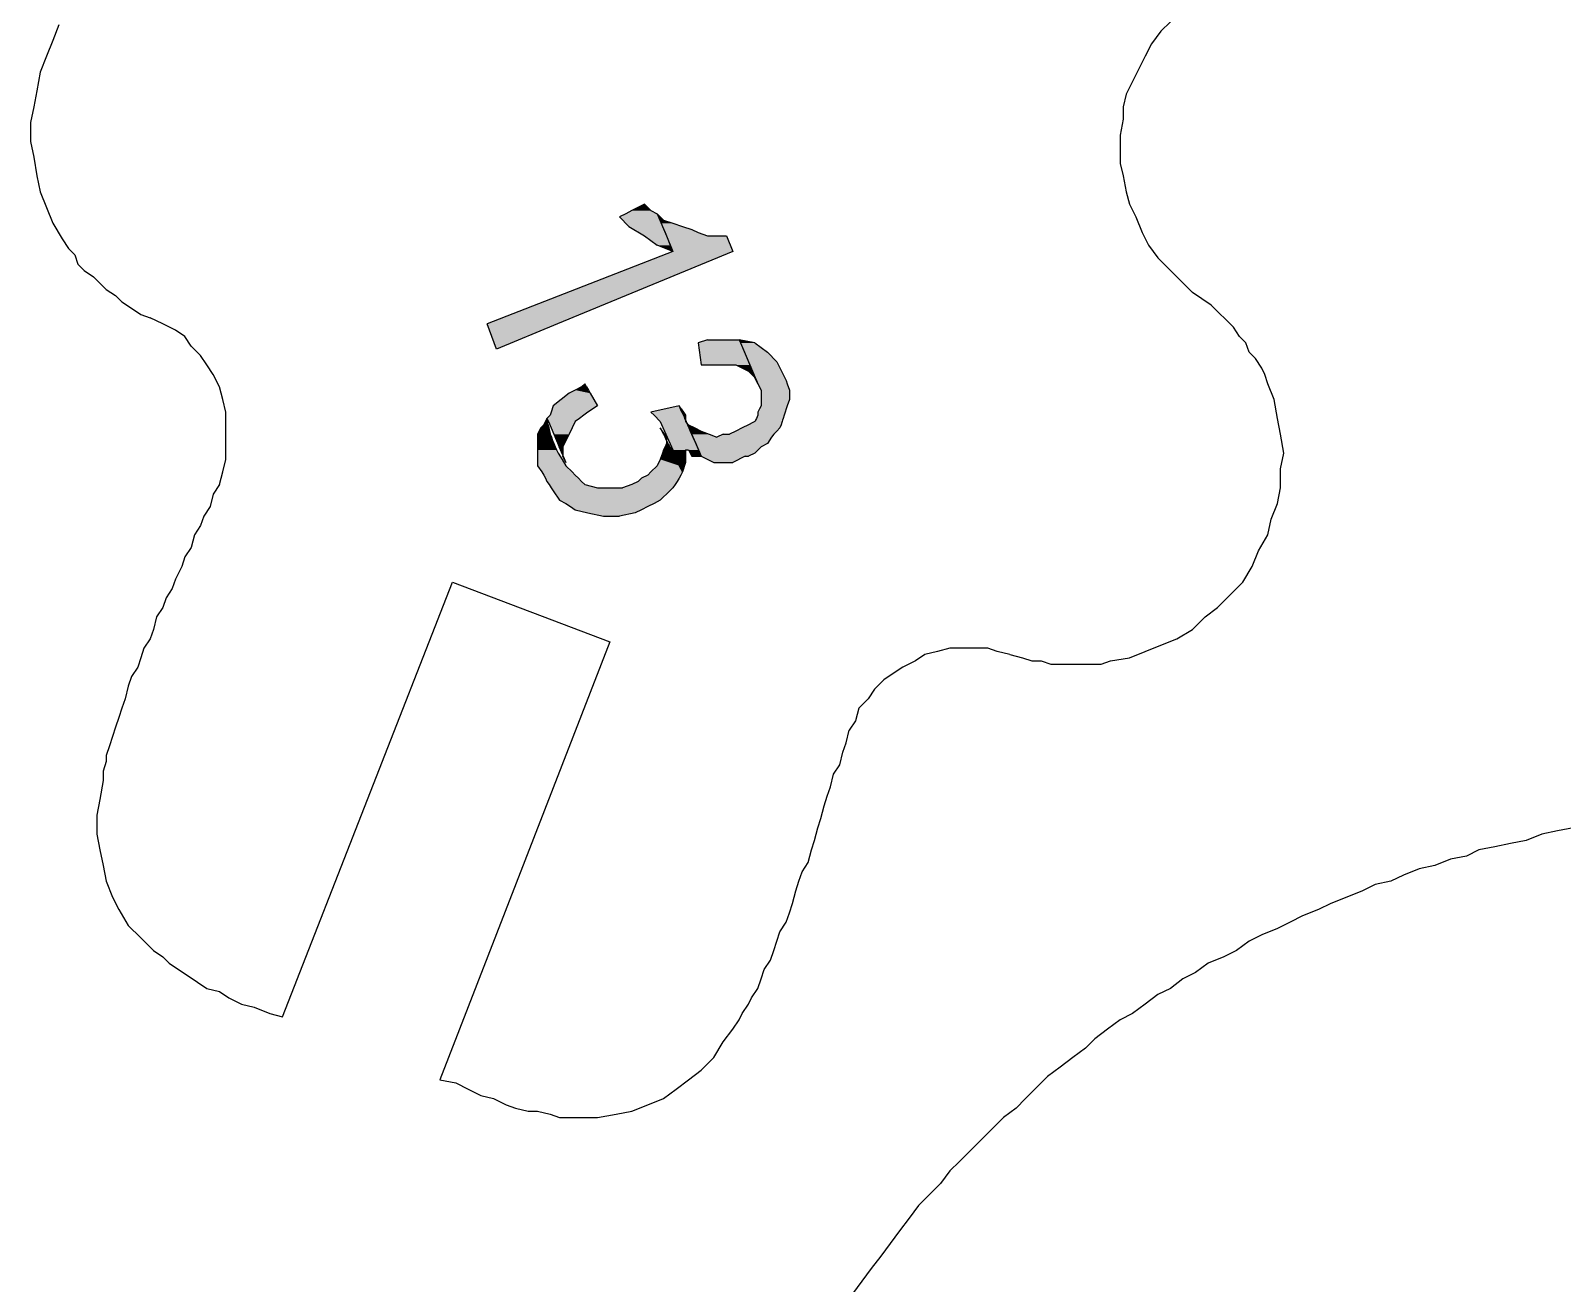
# Model space of a CAD drawing. Extents: x -1063 to 1100, y -467 to 441.
# Drawn here: x -240.5 to -159.4, y 203.2 to 269.5 of the extents above; entities that cross this region are included whole.
import ezdxf

# ---------------------------------------------------------------- set-up
doc = ezdxf.new("R2010")
doc.units = 0
doc.layers.add('H', color=7, linetype='CONTINUOUS')
doc.layers.add('P', color=250, linetype='CONTINUOUS')

# ---------------------------------------------------------------- blocks, each defined once
blk = doc.blocks.new('*U17')
at = {"layer": 'H', "color": 0, "linetype": 'CONTINUOUS'}
for p, q in [((-208, 260.333), (-208.667, 260)), ((-207.667, 260), (-208, 260.333)), ((-209, 259.833), (-209.333, 259.667)), ((-209.333, 259.667), (-208.833, 259.167)), ((-208.667, 260), (-209, 259.833)), ((-207.667, 260), (-207.333, 259.833)), ((-207.333, 259.833), (-207.264, 259.667)), ((-207.264, 259.667), (-207.056, 259.167)), ((-208.833, 259.167), (-208, 258.667)), ((-208, 258.667), (-207.333, 258.167)), ((-207.056, 259.167), (-206.847, 258.667)), ((-206.847, 258.667), (-206.639, 258.167)), ((-206.5, 257.833), (-207.333, 258.167)), ((-206.639, 258.167), (-206.5, 257.833))]:
    blk.add_line(p, q, dxfattribs=at)
for points in [[(-208, 260.333), (-208.667, 260), (-207.667, 260)], [(-209, 259.833), (-209.333, 259.667), (-207.264, 259.667)], [(-209.333, 259.667), (-208.833, 259.167), (-207.056, 259.167)], [(-208.667, 260), (-209, 259.833), (-207.333, 259.833)], [(-208.833, 259.167), (-208, 258.667), (-206.847, 258.667)], [(-208, 258.667), (-207.333, 258.167), (-206.639, 258.167)]]:
    blk.add_solid(points, dxfattribs=at)
at = {"layer": 'H', "color": 0, "linetype": 'CONTINUOUS', "extrusion": (0, 0, -1)}
for points in [[(209.333, 259.667), (207.264, 259.667), (207.056, 259.167)], [(209, 259.833), (207.333, 259.833), (207.264, 259.667)], [(208.667, 260), (207.667, 260), (207.333, 259.833)], [(208.833, 259.167), (207.056, 259.167), (206.847, 258.667)], [(208, 258.667), (206.847, 258.667), (206.639, 258.167)], [(207.333, 258.167), (206.639, 258.167), (206.5, 257.833)]]:
    blk.add_solid(points, dxfattribs=at)
blk = doc.blocks.new('*U18')
at = {"layer": 'H', "color": 0, "linetype": 'CONTINUOUS'}
for p, q in [((-207.333, 259.833), (-207.194, 259.5)), ((-207, 259.5), (-207.333, 259.833)), ((-207.194, 259.5), (-207.125, 259.333)), ((-207, 259.5), (-206.5, 259.333)), ((-207.125, 259.333), (-207.056, 259.167)), ((-207.056, 259.167), (-206.986, 259)), ((-206.986, 259), (-206.917, 258.833)), ((-206.917, 258.833), (-206.847, 258.667)), ((-206.847, 258.667), (-206.5, 257.833)), ((-206.5, 259.333), (-206, 259.167)), ((-206, 259.167), (-205.5, 259)), ((-205.5, 259), (-205.167, 258.833)), ((-205.167, 258.833), (-204.667, 258.667)), ((-204.667, 258.667), (-204.167, 258.667)), ((-204.167, 258.667), (-203.667, 258.667)), ((-203.667, 258.667), (-203.333, 257.833)), ((-206.5, 257.833), (-216.333, 254)), ((-203.333, 257.833), (-212.608, 254)), ((-215.833, 252.667), (-216.333, 254)), ((-212.608, 254), (-215.833, 252.667))]:
    blk.add_line(p, q, dxfattribs=at)
for points in [[(-207.333, 259.833), (-207.194, 259.5), (-207, 259.5)], [(-207.194, 259.5), (-207.125, 259.333), (-206.5, 259.333)], [(-207.125, 259.333), (-207.056, 259.167), (-206, 259.167)], [(-207.056, 259.167), (-206.986, 259), (-205.5, 259)], [(-206.986, 259), (-206.917, 258.833), (-205.167, 258.833)], [(-206.917, 258.833), (-206.847, 258.667), (-204.667, 258.667)], [(-206.847, 258.667), (-206.5, 257.833), (-203.333, 257.833)], [(-204.667, 258.667), (-204.667, 258.667), (-204.167, 258.667)], [(-204.167, 258.667), (-204.167, 258.667), (-203.667, 258.667)], [(-206.5, 257.833), (-216.333, 254), (-212.608, 254)]]:
    blk.add_solid(points, dxfattribs=at)
at = {"layer": 'H', "color": 0, "linetype": 'CONTINUOUS', "extrusion": (0, 0, -1)}
for points in [[(207.194, 259.5), (207, 259.5), (206.5, 259.333)], [(207.125, 259.333), (206.5, 259.333), (206, 259.167)], [(207.056, 259.167), (206, 259.167), (205.5, 259)], [(206.986, 259), (205.5, 259), (205.167, 258.833)], [(206.917, 258.833), (205.167, 258.833), (204.667, 258.667)], [(206.847, 258.667), (203.667, 258.667), (203.333, 257.833)], [(206.5, 257.833), (203.333, 257.833), (212.608, 254)], [(216.333, 254), (212.608, 254), (215.833, 252.667)]]:
    blk.add_solid(points, dxfattribs=at)
blk = doc.blocks.new('*U19')
at = {"layer": 'H', "color": 0, "linetype": 'CONTINUOUS'}
for p, q in [((-211.333, 250.667), (-211.667, 250.5)), ((-211.167, 250.833), (-211.333, 250.667)), ((-211.071, 250.667), (-211.167, 250.833)), ((-211.071, 250.667), (-210.976, 250.5)), ((-212, 250.333), (-212.833, 249.667)), ((-211.667, 250.5), (-212, 250.333)), ((-210.976, 250.5), (-210.881, 250.333)), ((-210.881, 250.333), (-210.5, 249.667)), ((-213, 249.167), (-213.167, 249)), ((-213.167, 249), (-213.095, 248.833)), ((-212.944, 249.333), (-213, 249.167)), ((-212.833, 249.667), (-212.944, 249.333)), ((-211.444, 249), (-211.667, 248.833)), ((-211.222, 249.167), (-211.444, 249)), ((-211, 249.333), (-211.222, 249.167)), ((-210.5, 249.667), (-211, 249.333)), ((-213.095, 248.833), (-212.81, 248.167)), ((-212.81, 248.167), (-212.524, 247.5)), ((-212, 248.167), (-212.333, 247.5)), ((-211.667, 248.833), (-212, 248.167)), ((-212.333, 247.056), (-212.524, 247.5)), ((-212.333, 247.5), (-212.333, 247.056)), ((-212.333, 247.056), (-212.333, 247)), ((-212.31, 247), (-212.333, 247.056)), ((-212.167, 246.667), (-212.333, 247)), ((-212.31, 247), (-212.167, 246.667))]:
    blk.add_line(p, q, dxfattribs=at)
for points in [[(-211.333, 250.667), (-211.667, 250.5), (-210.976, 250.5)], [(-211.167, 250.833), (-211.333, 250.667), (-211.071, 250.667)], [(-212, 250.333), (-212.833, 249.667), (-210.5, 249.667)], [(-211.667, 250.5), (-212, 250.333), (-210.881, 250.333)], [(-213, 249.167), (-213.167, 249), (-211.444, 249)], [(-213.167, 249), (-213.095, 248.833), (-211.667, 248.833)], [(-212.944, 249.333), (-213, 249.167), (-211.222, 249.167)], [(-212.833, 249.667), (-212.944, 249.333), (-211, 249.333)], [(-213.095, 248.833), (-212.81, 248.167), (-212, 248.167)], [(-212.81, 248.167), (-212.524, 247.5), (-212.333, 247.5)], [(-212.333, 247.056), (-212.333, 247), (-212.31, 247)]]:
    blk.add_solid(points, dxfattribs=at)
at = {"layer": 'H', "color": 0, "linetype": 'CONTINUOUS', "extrusion": (0, 0, -1)}
for points in [[(211.333, 250.667), (211.071, 250.667), (210.976, 250.5)], [(212, 250.333), (210.881, 250.333), (210.5, 249.667)], [(211.667, 250.5), (210.976, 250.5), (210.881, 250.333)], [(213.167, 249), (211.444, 249), (211.667, 248.833)], [(213, 249.167), (211.222, 249.167), (211.444, 249)], [(212.944, 249.333), (211, 249.333), (211.222, 249.167)], [(212.833, 249.667), (210.5, 249.667), (211, 249.333)], [(213.095, 248.833), (211.667, 248.833), (212, 248.167)], [(212.81, 248.167), (212, 248.167), (212.333, 247.5)], [(212.524, 247.5), (212.333, 247.5), (212.333, 247.056)], [(212.333, 247), (212.31, 247), (212.167, 246.667)]]:
    blk.add_solid(points, dxfattribs=at)
blk = doc.blocks.new('*U20')
at = {"layer": 'H', "color": 0, "linetype": 'CONTINUOUS'}
for p, q in [((-213.167, 249), (-213.333, 248.667)), ((-213.1, 248.667), (-213.167, 249)), ((-213.5, 248.5), (-213.667, 248.167)), ((-213.667, 248.167), (-213.667, 248)), ((-213.333, 248.667), (-213.5, 248.5)), ((-213.1, 248.667), (-213.067, 248.5)), ((-213.067, 248.5), (-213, 248.167)), ((-213, 248.167), (-212.933, 248)), ((-207.167, 248.5), (-207, 248.167)), ((-206.944, 248.167), (-207.167, 248.5)), ((-207, 248.167), (-206.917, 248)), ((-206.944, 248.167), (-206.833, 248)), ((-213.667, 248), (-213.667, 247.833)), ((-213.667, 247.833), (-213.667, 247.667)), ((-213.667, 247.667), (-213.667, 247.5)), ((-213.667, 247.5), (-213.667, 247.333)), ((-213.667, 247.333), (-213.667, 247.167)), ((-212.933, 248), (-212.867, 247.833)), ((-212.867, 247.833), (-212.8, 247.667)), ((-212.8, 247.667), (-212.733, 247.5)), ((-212.733, 247.5), (-212.667, 247.333)), ((-212.667, 247.333), (-212.567, 247.167)), ((-207, 247.333), (-207.056, 247.167)), ((-206.917, 247.5), (-207, 247.333)), ((-206.833, 247.833), (-206.917, 248)), ((-206.833, 247.667), (-206.917, 247.5)), ((-206.833, 248), (-206.833, 247.833)), ((-206.833, 247.833), (-206.833, 247.667)), ((-206.75, 247.667), (-206.833, 247.833)), ((-206.75, 247.667), (-206.667, 247.5)), ((-206.667, 247.5), (-206.583, 247.333)), ((-206.583, 247.333), (-206.5, 247.167)), ((-213.667, 247.167), (-213.667, 246.833)), ((-213.667, 246.833), (-213.667, 246.5)), ((-213.667, 246.5), (-213.444, 246.167)), ((-212.567, 247.167), (-212.367, 246.833)), ((-212.367, 246.833), (-212.167, 246.5)), ((-212.167, 246.5), (-211.833, 246.167)), ((-207.333, 246.5), (-207.667, 246.167)), ((-207.167, 246.833), (-207.333, 246.5)), ((-207.056, 247.167), (-207.167, 246.833)), ((-206.5, 247.167), (-206.333, 246.833)), ((-206.333, 246.833), (-206.167, 246.5)), ((-206.167, 246.5), (-206, 246.167)), ((-213.444, 246.167), (-213.333, 246)), ((-213.333, 246), (-213.25, 245.833)), ((-213.25, 245.833), (-213.167, 245.667)), ((-211.833, 246.167), (-211.667, 246)), ((-211.667, 246), (-211.5, 245.833)), ((-211.5, 245.833), (-211.333, 245.667)), ((-208.167, 245.833), (-208.333, 245.667)), ((-207.833, 246), (-208.167, 245.833)), ((-207.667, 246.167), (-207.833, 246)), ((-206.167, 245.833), (-206.278, 245.667)), ((-206.083, 246), (-206.167, 245.833)), ((-206, 246.167), (-206.083, 246)), ((-213.167, 245.667), (-213.056, 245.5)), ((-213.056, 245.5), (-212.944, 245.333)), ((-212.944, 245.333), (-212.833, 245.167)), ((-212.833, 245.167), (-212.5, 244.667)), ((-211.333, 245.667), (-211.167, 245.5)), ((-211.167, 245.5), (-210.5, 245.333)), ((-210.5, 245.333), (-209.667, 245.333)), ((-209.667, 245.333), (-209.167, 245.333)), ((-208.667, 245.5), (-209.167, 245.333)), ((-208.333, 245.667), (-208.667, 245.5)), ((-206.667, 245.167), (-207.167, 244.667)), ((-206.5, 245.333), (-206.667, 245.167)), ((-206.389, 245.5), (-206.5, 245.333)), ((-206.278, 245.667), (-206.389, 245.5)), ((-212.5, 244.667), (-212.167, 244.5)), ((-212.167, 244.5), (-211.917, 244.333)), ((-211.917, 244.333), (-211.667, 244.167)), ((-211.667, 244.167), (-211, 244)), ((-208.167, 244.167), (-208.5, 244)), ((-207.833, 244.333), (-208.167, 244.167)), ((-207.5, 244.5), (-207.833, 244.333)), ((-207.167, 244.667), (-207.5, 244.5)), ((-211, 244), (-210.167, 243.833)), ((-210.167, 243.833), (-209.333, 243.833)), ((-208.5, 244), (-209.333, 243.833))]:
    blk.add_line(p, q, dxfattribs=at)
for points in [[(-213.167, 249), (-213.333, 248.667), (-213.1, 248.667)], [(-213.5, 248.5), (-213.667, 248.167), (-213, 248.167)], [(-213.667, 248.167), (-213.667, 248), (-212.933, 248)], [(-213.333, 248.667), (-213.5, 248.5), (-213.067, 248.5)], [(-207.167, 248.5), (-207, 248.167), (-206.944, 248.167)], [(-207, 248.167), (-206.917, 248), (-206.833, 248)], [(-213.667, 248), (-213.667, 247.833), (-212.867, 247.833)], [(-213.667, 247.833), (-213.667, 247.667), (-212.8, 247.667)], [(-213.667, 247.667), (-213.667, 247.5), (-212.733, 247.5)], [(-213.667, 247.5), (-213.667, 247.333), (-212.667, 247.333)], [(-213.667, 247.333), (-213.667, 247.167), (-212.567, 247.167)], [(-207, 247.333), (-207.056, 247.167), (-206.5, 247.167)], [(-206.917, 247.5), (-207, 247.333), (-206.583, 247.333)], [(-206.833, 247.667), (-206.917, 247.5), (-206.667, 247.5)], [(-206.833, 247.833), (-206.833, 247.667), (-206.75, 247.667)], [(-213.667, 247.167), (-213.667, 246.833), (-212.367, 246.833)], [(-213.667, 246.833), (-213.667, 246.5), (-212.167, 246.5)], [(-213.667, 246.5), (-213.444, 246.167), (-211.833, 246.167)], [(-207.333, 246.5), (-207.667, 246.167), (-206, 246.167)], [(-207.167, 246.833), (-207.333, 246.5), (-206.167, 246.5)], [(-207.056, 247.167), (-207.167, 246.833), (-206.333, 246.833)], [(-213.444, 246.167), (-213.333, 246), (-211.667, 246)], [(-213.333, 246), (-213.25, 245.833), (-211.5, 245.833)], [(-213.25, 245.833), (-213.167, 245.667), (-211.333, 245.667)], [(-208.167, 245.833), (-208.333, 245.667), (-206.278, 245.667)], [(-207.833, 246), (-208.167, 245.833), (-206.167, 245.833)], [(-207.667, 246.167), (-207.833, 246), (-206.083, 246)], [(-213.167, 245.667), (-213.056, 245.5), (-211.167, 245.5)], [(-213.056, 245.5), (-212.944, 245.333), (-210.5, 245.333)], [(-212.944, 245.333), (-212.833, 245.167), (-206.667, 245.167)], [(-212.833, 245.167), (-212.5, 244.667), (-207.167, 244.667)], [(-210.5, 245.333), (-210.5, 245.333), (-209.667, 245.333)], [(-209.667, 245.333), (-209.667, 245.333), (-209.167, 245.333)], [(-208.667, 245.5), (-209.167, 245.333), (-206.5, 245.333)], [(-208.333, 245.667), (-208.667, 245.5), (-206.389, 245.5)], [(-212.5, 244.667), (-212.167, 244.5), (-207.5, 244.5)], [(-212.167, 244.5), (-211.917, 244.333), (-207.833, 244.333)], [(-211.917, 244.333), (-211.667, 244.167), (-208.167, 244.167)], [(-211.667, 244.167), (-211, 244), (-208.5, 244)], [(-211, 244), (-210.167, 243.833), (-209.333, 243.833)], [(-210.167, 243.833), (-210.167, 243.833), (-209.333, 243.833)]]:
    blk.add_solid(points, dxfattribs=at)
at = {"layer": 'H', "color": 0, "linetype": 'CONTINUOUS', "extrusion": (0, 0, -1)}
for points in [[(213.667, 248.167), (213, 248.167), (212.933, 248)], [(213.5, 248.5), (213.067, 248.5), (213, 248.167)], [(213.333, 248.667), (213.1, 248.667), (213.067, 248.5)], [(207, 248.167), (206.944, 248.167), (206.833, 248)], [(213.667, 248), (212.933, 248), (212.867, 247.833)], [(213.667, 247.833), (212.867, 247.833), (212.8, 247.667)], [(213.667, 247.667), (212.8, 247.667), (212.733, 247.5)], [(213.667, 247.5), (212.733, 247.5), (212.667, 247.333)], [(213.667, 247.333), (212.667, 247.333), (212.567, 247.167)], [(207, 247.333), (206.583, 247.333), (206.5, 247.167)], [(206.917, 248), (206.833, 248), (206.833, 247.833)], [(206.917, 247.5), (206.667, 247.5), (206.583, 247.333)], [(206.833, 247.667), (206.75, 247.667), (206.667, 247.5)], [(213.667, 247.167), (212.567, 247.167), (212.367, 246.833)], [(213.667, 246.833), (212.367, 246.833), (212.167, 246.5)], [(213.667, 246.5), (212.167, 246.5), (211.833, 246.167)], [(207.333, 246.5), (206.167, 246.5), (206, 246.167)], [(207.167, 246.833), (206.333, 246.833), (206.167, 246.5)], [(207.056, 247.167), (206.5, 247.167), (206.333, 246.833)], [(213.444, 246.167), (211.833, 246.167), (211.667, 246)], [(213.333, 246), (211.667, 246), (211.5, 245.833)], [(213.25, 245.833), (211.5, 245.833), (211.333, 245.667)], [(208.167, 245.833), (206.167, 245.833), (206.278, 245.667)], [(207.833, 246), (206.083, 246), (206.167, 245.833)], [(207.667, 246.167), (206, 246.167), (206.083, 246)], [(213.167, 245.667), (211.333, 245.667), (211.167, 245.5)], [(213.056, 245.5), (211.167, 245.5), (210.5, 245.333)], [(212.944, 245.333), (206.5, 245.333), (206.667, 245.167)], [(212.833, 245.167), (206.667, 245.167), (207.167, 244.667)], [(208.667, 245.5), (206.389, 245.5), (206.5, 245.333)], [(208.333, 245.667), (206.278, 245.667), (206.389, 245.5)], [(212.5, 244.667), (207.167, 244.667), (207.5, 244.5)], [(212.167, 244.5), (207.5, 244.5), (207.833, 244.333)], [(211.917, 244.333), (207.833, 244.333), (208.167, 244.167)], [(211.667, 244.167), (208.167, 244.167), (208.5, 244)], [(211, 244), (208.5, 244), (209.333, 243.833)]]:
    blk.add_solid(points, dxfattribs=at)
blk = doc.blocks.new('*U21')
at = {"layer": 'H', "color": 0, "linetype": 'CONTINUOUS'}
for p, q in [((-206.167, 249.667), (-207.667, 249.333)), ((-207.667, 249.333), (-207.5, 249.167)), ((-207.5, 249.167), (-207.167, 248.833)), ((-206.021, 249.333), (-206.167, 249.667)), ((-206.021, 249.333), (-205.948, 249.167)), ((-205.948, 249.167), (-205.802, 248.833)), ((-207.167, 248.833), (-206.51, 247.333)), ((-205.802, 248.833), (-205.146, 247.333)), ((-206.51, 247.333), (-206.365, 247)), ((-205.833, 247.333), (-205.667, 247.333)), ((-205.833, 247.333), (-205.833, 247)), ((-205.667, 247.333), (-205.5, 247)), ((-205.146, 247.333), (-205, 247)), ((-206.365, 247), (-206.219, 246.667)), ((-206, 246.167), (-206.219, 246.667)), ((-205.833, 246.667), (-206, 246.167)), ((-205.833, 247), (-205.833, 246.667)), ((-205.5, 247), (-205, 247))]:
    blk.add_line(p, q, dxfattribs=at)
for points in [[(-206.167, 249.667), (-207.667, 249.333), (-206.021, 249.333)], [(-207.667, 249.333), (-207.5, 249.167), (-205.948, 249.167)], [(-207.5, 249.167), (-207.167, 248.833), (-205.802, 248.833)], [(-207.167, 248.833), (-206.51, 247.333), (-205.146, 247.333)], [(-206.51, 247.333), (-206.365, 247), (-205.833, 247)], [(-205.833, 247.333), (-205.833, 247.333), (-205.667, 247.333)], [(-205.667, 247.333), (-205.5, 247), (-205, 247)], [(-206.365, 247), (-206.219, 246.667), (-205.833, 246.667)], [(-205.5, 247), (-205.5, 247), (-205, 247)]]:
    blk.add_solid(points, dxfattribs=at)
at = {"layer": 'H', "color": 0, "linetype": 'CONTINUOUS', "extrusion": (0, 0, -1)}
for points in [[(207.667, 249.333), (206.021, 249.333), (205.948, 249.167)], [(207.5, 249.167), (205.948, 249.167), (205.802, 248.833)], [(207.167, 248.833), (205.802, 248.833), (205.146, 247.333)], [(206.51, 247.333), (205.833, 247.333), (205.833, 247)], [(205.667, 247.333), (205.146, 247.333), (205, 247)], [(206.365, 247), (205.833, 247), (205.833, 246.667)], [(206.219, 246.667), (205.833, 246.667), (206, 246.167)]]:
    blk.add_solid(points, dxfattribs=at)
blk = doc.blocks.new('*U22')
at = {"layer": 'H', "color": 0, "linetype": 'CONTINUOUS'}
for p, q in [((-204.667, 253.167), (-205.167, 253)), ((-205.167, 253), (-205, 251.833)), ((-204.667, 253.167), (-204.167, 253.167)), ((-204.167, 253.167), (-203.5, 253.167)), ((-203.5, 253.167), (-203, 253.167)), ((-203, 253.167), (-202.929, 253)), ((-202.929, 253), (-202.429, 251.833)), ((-205, 251.833), (-204.167, 251.833)), ((-204.167, 251.833), (-203.167, 251.833)), ((-203.167, 251.833), (-202.5, 251.5)), ((-202.5, 251.5), (-202.167, 251.167)), ((-202.429, 251.833), (-202.286, 251.5)), ((-202.286, 251.5), (-202.143, 251.167)), ((-202, 250.833), (-202.167, 251.167)), ((-202.143, 251.167), (-202, 250.833))]:
    blk.add_line(p, q, dxfattribs=at)
for points in [[(-204.667, 253.167), (-205.167, 253), (-202.929, 253)], [(-205.167, 253), (-205, 251.833), (-202.429, 251.833)], [(-204.667, 253.167), (-204.667, 253.167), (-204.167, 253.167)], [(-204.167, 253.167), (-204.167, 253.167), (-203.5, 253.167)], [(-203.5, 253.167), (-203.5, 253.167), (-203, 253.167)], [(-205, 251.833), (-205, 251.833), (-204.167, 251.833)], [(-204.167, 251.833), (-204.167, 251.833), (-203.167, 251.833)], [(-203.167, 251.833), (-202.5, 251.5), (-202.286, 251.5)], [(-202.5, 251.5), (-202.167, 251.167), (-202.143, 251.167)]]:
    blk.add_solid(points, dxfattribs=at)
at = {"layer": 'H', "color": 0, "linetype": 'CONTINUOUS', "extrusion": (0, 0, -1)}
for points in [[(205.167, 253), (202.929, 253), (202.429, 251.833)], [(204.667, 253.167), (203, 253.167), (202.929, 253)], [(203.167, 251.833), (202.429, 251.833), (202.286, 251.5)], [(202.5, 251.5), (202.286, 251.5), (202.143, 251.167)], [(202.167, 251.167), (202.143, 251.167), (202, 250.833)]]:
    blk.add_solid(points, dxfattribs=at)
blk = doc.blocks.new('*U23')
at = {"layer": 'H', "color": 0, "linetype": 'CONTINUOUS'}
for p, q in [((-203, 253.167), (-202.929, 253)), ((-202.167, 253), (-203, 253.167)), ((-202.929, 253), (-202.714, 252.5)), ((-202.167, 253), (-201.5, 252.5)), ((-202.714, 252.5), (-202.5, 252)), ((-201.5, 252.5), (-201, 252)), ((-202.5, 252), (-202.214, 251.333)), ((-201, 252), (-200.667, 251.333)), ((-202.214, 251.333), (-202.071, 251)), ((-202.071, 251), (-202, 250.833)), ((-202, 250.833), (-201.833, 250.5)), ((-200.667, 251.333), (-200.5, 251)), ((-200.5, 251), (-200.444, 250.833)), ((-200.444, 250.833), (-200.333, 250.5)), ((-201.833, 250.5), (-201.833, 250)), ((-201.833, 250), (-201.833, 249.667)), ((-200.333, 250), (-200.444, 249.667)), ((-200.333, 250.5), (-200.333, 250)), ((-206.167, 249.667), (-206.094, 249.5)), ((-206.056, 249.5), (-206.167, 249.667)), ((-206.094, 249.5), (-206.021, 249.333)), ((-206.056, 249.5), (-205.944, 249.333)), ((-206.021, 249.333), (-205.948, 249.167)), ((-205.948, 249.167), (-205.875, 249)), ((-205.944, 249.333), (-205.833, 249.167)), ((-205.833, 248.905), (-205.875, 249)), ((-205.833, 249.167), (-205.833, 249)), ((-205.833, 249), (-205.833, 248.905)), ((-202.083, 249), (-202.131, 248.905)), ((-202, 249.167), (-202.083, 249)), ((-201.917, 249.5), (-202, 249.333)), ((-202, 249.333), (-202, 249.167)), ((-201.833, 249.667), (-201.917, 249.5)), ((-200.667, 249), (-200.698, 248.905)), ((-200.611, 249.167), (-200.667, 249)), ((-200.556, 249.333), (-200.611, 249.167)), ((-200.5, 249.5), (-200.556, 249.333)), ((-200.444, 249.667), (-200.5, 249.5)), ((-205.833, 248.905), (-205.833, 248.833)), ((-205.802, 248.833), (-205.833, 248.905)), ((-205.778, 248.778), (-205.833, 248.833)), ((-205.802, 248.833), (-205.778, 248.778)), ((-205.778, 248.778), (-205.729, 248.667)), ((-205.667, 248.667), (-205.778, 248.778)), ((-205.729, 248.667), (-205.656, 248.5)), ((-205.667, 248.667), (-205.333, 248.5)), ((-205.656, 248.5), (-205.583, 248.333)), ((-205.583, 248.333), (-205.51, 248.167)), ((-205.51, 248.167), (-205.438, 248)), ((-205.333, 248.5), (-205, 248.333)), ((-205, 248.333), (-204.583, 248.167)), ((-204.583, 248.167), (-204.167, 248)), ((-203.833, 248.167), (-204.167, 248)), ((-203.833, 248.167), (-203.5, 248.167)), ((-203.167, 248.333), (-203.5, 248.167)), ((-202.833, 248.5), (-203.167, 248.333)), ((-202.5, 248.667), (-202.833, 248.5)), ((-202.278, 248.778), (-202.5, 248.667)), ((-202.167, 248.833), (-202.278, 248.778)), ((-202.131, 248.905), (-202.167, 248.833)), ((-201.167, 248.167), (-201.278, 248)), ((-201, 248.333), (-201.167, 248.167)), ((-200.833, 248.5), (-201, 248.333)), ((-200.778, 248.667), (-200.833, 248.5)), ((-200.741, 248.778), (-200.778, 248.667)), ((-200.722, 248.833), (-200.741, 248.778)), ((-200.698, 248.905), (-200.722, 248.833)), ((-205.438, 248), (-205.292, 247.667)), ((-205.292, 247.667), (-205.219, 247.5)), ((-205.219, 247.5), (-205.073, 247.167)), ((-201.833, 247.5), (-202.167, 247.167)), ((-201.5, 247.667), (-201.833, 247.5)), ((-201.278, 248), (-201.5, 247.667)), ((-205.073, 247.167), (-205, 247)), ((-205, 247), (-204.333, 246.667)), ((-204.333, 246.667), (-203.333, 246.667)), ((-202.667, 247), (-203.333, 246.667)), ((-202.667, 247), (-202.5, 247)), ((-202.167, 247.167), (-202.5, 247))]:
    blk.add_line(p, q, dxfattribs=at)
for points in [[(-203, 253.167), (-202.929, 253), (-202.167, 253)], [(-202.929, 253), (-202.714, 252.5), (-201.5, 252.5)], [(-202.714, 252.5), (-202.5, 252), (-201, 252)], [(-202.5, 252), (-202.214, 251.333), (-200.667, 251.333)], [(-202.214, 251.333), (-202.071, 251), (-200.5, 251)], [(-202.071, 251), (-202, 250.833), (-200.444, 250.833)], [(-202, 250.833), (-201.833, 250.5), (-200.333, 250.5)], [(-201.833, 250.5), (-201.833, 250), (-200.333, 250)], [(-201.833, 250), (-201.833, 249.667), (-200.444, 249.667)], [(-206.167, 249.667), (-206.094, 249.5), (-206.056, 249.5)], [(-206.094, 249.5), (-206.021, 249.333), (-205.944, 249.333)], [(-206.021, 249.333), (-205.948, 249.167), (-205.833, 249.167)], [(-205.948, 249.167), (-205.875, 249), (-205.833, 249)], [(-202.083, 249), (-202.131, 248.905), (-200.698, 248.905)], [(-202, 249.167), (-202.083, 249), (-200.667, 249)], [(-201.917, 249.5), (-202, 249.333), (-200.556, 249.333)], [(-202, 249.333), (-202, 249.167), (-200.611, 249.167)], [(-201.833, 249.667), (-201.917, 249.5), (-200.5, 249.5)], [(-205.833, 248.905), (-205.833, 248.833), (-205.802, 248.833)], [(-205.778, 248.778), (-205.729, 248.667), (-205.667, 248.667)], [(-205.729, 248.667), (-205.656, 248.5), (-205.333, 248.5)], [(-205.656, 248.5), (-205.583, 248.333), (-205, 248.333)], [(-205.583, 248.333), (-205.51, 248.167), (-204.583, 248.167)], [(-205.51, 248.167), (-205.438, 248), (-204.167, 248)], [(-203.833, 248.167), (-204.167, 248), (-201.278, 248)], [(-203.833, 248.167), (-203.833, 248.167), (-203.5, 248.167)], [(-203.167, 248.333), (-203.5, 248.167), (-201.167, 248.167)], [(-202.833, 248.5), (-203.167, 248.333), (-201, 248.333)], [(-202.5, 248.667), (-202.833, 248.5), (-200.833, 248.5)], [(-202.278, 248.778), (-202.5, 248.667), (-200.778, 248.667)], [(-202.167, 248.833), (-202.278, 248.778), (-200.741, 248.778)], [(-202.131, 248.905), (-202.167, 248.833), (-200.722, 248.833)], [(-205.438, 248), (-205.292, 247.667), (-201.5, 247.667)], [(-205.292, 247.667), (-205.219, 247.5), (-201.833, 247.5)], [(-205.219, 247.5), (-205.073, 247.167), (-202.167, 247.167)], [(-205.073, 247.167), (-205, 247), (-202.5, 247)], [(-205, 247), (-204.333, 246.667), (-203.333, 246.667)], [(-204.333, 246.667), (-204.333, 246.667), (-203.333, 246.667)], [(-202.667, 247), (-202.667, 247), (-202.5, 247)]]:
    blk.add_solid(points, dxfattribs=at)
at = {"layer": 'H', "color": 0, "linetype": 'CONTINUOUS', "extrusion": (0, 0, -1)}
for points in [[(202.929, 253), (202.167, 253), (201.5, 252.5)], [(202.714, 252.5), (201.5, 252.5), (201, 252)], [(202.5, 252), (201, 252), (200.667, 251.333)], [(202.214, 251.333), (200.667, 251.333), (200.5, 251)], [(202.071, 251), (200.5, 251), (200.444, 250.833)], [(202, 250.833), (200.444, 250.833), (200.333, 250.5)], [(201.833, 250.5), (200.333, 250.5), (200.333, 250)], [(201.833, 250), (200.333, 250), (200.444, 249.667)], [(206.094, 249.5), (206.056, 249.5), (205.944, 249.333)], [(206.021, 249.333), (205.944, 249.333), (205.833, 249.167)], [(205.948, 249.167), (205.833, 249.167), (205.833, 249)], [(205.875, 249), (205.833, 249), (205.833, 248.905)], [(202.083, 249), (200.667, 249), (200.698, 248.905)], [(202, 249.333), (200.556, 249.333), (200.611, 249.167)], [(202, 249.167), (200.611, 249.167), (200.667, 249)], [(201.917, 249.5), (200.5, 249.5), (200.556, 249.333)], [(201.833, 249.667), (200.444, 249.667), (200.5, 249.5)], [(205.833, 248.833), (205.802, 248.833), (205.778, 248.778)], [(205.729, 248.667), (205.667, 248.667), (205.333, 248.5)], [(205.656, 248.5), (205.333, 248.5), (205, 248.333)], [(205.583, 248.333), (205, 248.333), (204.583, 248.167)], [(205.51, 248.167), (204.583, 248.167), (204.167, 248)], [(203.833, 248.167), (201.167, 248.167), (201.278, 248)], [(203.167, 248.333), (201, 248.333), (201.167, 248.167)], [(202.833, 248.5), (200.833, 248.5), (201, 248.333)], [(202.5, 248.667), (200.778, 248.667), (200.833, 248.5)], [(202.278, 248.778), (200.741, 248.778), (200.778, 248.667)], [(202.167, 248.833), (200.722, 248.833), (200.741, 248.778)], [(202.131, 248.905), (200.698, 248.905), (200.722, 248.833)], [(205.438, 248), (201.278, 248), (201.5, 247.667)], [(205.292, 247.667), (201.5, 247.667), (201.833, 247.5)], [(205.219, 247.5), (201.833, 247.5), (202.167, 247.167)], [(205.073, 247.167), (202.167, 247.167), (202.5, 247)], [(205, 247), (202.667, 247), (203.333, 246.667)]]:
    blk.add_solid(points, dxfattribs=at)

msp = doc.modelspace()

# ---------------------------------------------------------------- linework, layer by layer
at = {"layer": 'P', "color": 0, "linetype": 'CONTINUOUS'}
for points in [[(-239, 269.833), (-239.333, 269), (-239.667, 268.167), (-240, 267.333), (-240.167, 266.333), (-240.333, 265.5), (-240.5, 264.667), (-240.5, 263.667), (-240.333, 262.833), (-240.167, 261.833), (-240, 261), (-239.667, 260.167), (-239.333, 259.333), (-238.833, 258.5), (-238.5, 258), (-238.167, 257.667), (-238, 257.167), (-237.667, 256.833), (-237.167, 256.5), (-236.833, 256.167), (-236.5, 255.833), (-236, 255.5), (-235.667, 255.167), (-235.167, 254.833), (-234.667, 254.5), (-234.167, 254.333)], [(-180.167, 270), (-180.667, 269.5), (-181.167, 268.833), (-181.5, 268.167), (-181.833, 267.5), (-182.167, 266.833), (-182.5, 266.167), (-182.667, 265.5), (-182.667, 264.833), (-182.833, 264), (-182.833, 263.333), (-182.833, 262.5), (-182.667, 261.833), (-182.5, 261), (-182.333, 260.333), (-182, 259.667), (-181.667, 258.833), (-181.333, 258.167), (-180.833, 257.5), (-180.167, 256.833), (-179.667, 256.333), (-179, 255.667)], [(-188.667, 236.5), (-188, 236.333), (-187.5, 236.167), (-187, 236.167), (-186.5, 236), (-185.833, 236), (-185.333, 236), (-184.833, 236), (-184.333, 236), (-183.833, 236), (-183.333, 236.167), (-182.333, 236.333), (-181.5, 236.667), (-180.667, 237), (-179.833, 237.333), (-179, 237.833), (-178.333, 238.5), (-177.667, 239), (-177, 239.667), (-176.333, 240.333), (-175.833, 241.167), (-175.5, 242), (-175, 242.833), (-174.833, 243.667), (-174.5, 244.5), (-174.333, 245.333), (-174.333, 246.333), (-174.167, 247.167), (-174.333, 248.167), (-174.5, 249), (-174.667, 250), (-175, 250.833), (-175.167, 251.333), (-175.333, 251.667), (-175.667, 252.167), (-176, 252.5), (-176.167, 253), (-176.5, 253.333), (-176.833, 253.833), (-177.167, 254.167), (-177.667, 254.667), (-178, 255), (-178.5, 255.333), (-179, 255.667)], [(-230.5, 245.5), (-230.333, 246.167), (-230.167, 246.833), (-230.167, 247.5), (-230.167, 248.167), (-230.167, 248.833), (-230.167, 249.333), (-230.333, 250), (-230.5, 250.667), (-230.833, 251.333), (-231.167, 251.833), (-231.5, 252.333), (-232, 252.833), (-232.333, 253.333), (-232.833, 253.667), (-233.5, 254), (-234.167, 254.333)], [(-230.5, 245.5), (-230.833, 245), (-231, 244.333), (-231.333, 243.833), (-231.5, 243.333), (-231.833, 242.833), (-232, 242.167), (-232.333, 241.667), (-232.5, 241.167), (-232.833, 240.5), (-233, 240), (-233.333, 239.5), (-233.5, 239), (-233.833, 238.5), (-234, 237.833), (-234.167, 237.333), (-234.5, 236.833), (-234.667, 236.333), (-234.833, 235.833), (-235.167, 235.333), (-235.333, 234.833), (-235.5, 234.167), (-235.667, 233.667), (-235.833, 233.167), (-236, 232.667), (-236.167, 232.167), (-236.333, 231.667), (-236.5, 231.167), (-236.5, 230.833), (-236.667, 230.333), (-236.667, 229.833), (-236.833, 228.833), (-237, 228), (-237, 227), (-236.833, 226.167), (-236.667, 225.333), (-236.5, 224.5), (-236.167, 223.667), (-235.833, 223), (-235.333, 222.167), (-234.667, 221.5), (-234.333, 221.167), (-234, 220.833), (-233.5, 220.5), (-233.167, 220.167), (-232.667, 219.833), (-232.167, 219.5), (-231.667, 219.167), (-231.167, 218.833), (-230.5, 218.667), (-230, 218.333), (-229.333, 218), (-228.667, 217.833), (-227.833, 217.5), (-227.167, 217.333), (-218.167, 240.333), (-209.833, 237.167), (-218.833, 214), (-218, 213.833), (-217.333, 213.5), (-216.667, 213.167), (-216, 213), (-215.333, 212.667), (-214.833, 212.5), (-214.167, 212.333), (-213.667, 212.333), (-213, 212.167), (-212.5, 212), (-212, 212), (-211.5, 212), (-211, 212), (-210.5, 212), (-209.5, 212.167), (-208.667, 212.333), (-207.833, 212.667), (-207, 213), (-206.333, 213.5), (-205.667, 214), (-205, 214.5), (-204.333, 215.167), (-203.833, 216), (-203.333, 216.667), (-203, 217.167), (-202.833, 217.5), (-202.5, 218), (-202.333, 218.333), (-202, 218.833), (-201.833, 219.333), (-201.667, 219.833), (-201.333, 220.333), (-201.167, 220.833), (-201, 221.333), (-200.833, 221.833), (-200.5, 222.333), (-200.333, 222.833), (-200.167, 223.333), (-200, 224), (-199.833, 224.5), (-199.667, 225), (-199.333, 225.5), (-199.167, 226.167), (-199, 226.667), (-198.833, 227.333), (-198.667, 227.833), (-198.5, 228.5), (-198.333, 229), (-198.167, 229.5), (-198, 230.167), (-197.667, 230.667), (-197.5, 231.333), (-197.333, 231.833), (-197.167, 232.5)], [(-188.667, 236.5), (-189.333, 236.667), (-189.833, 236.833), (-190.5, 236.833), (-191.167, 236.833), (-191.833, 236.833), (-192.5, 236.667), (-193.167, 236.5), (-193.667, 236.167), (-194.333, 235.833), (-194.833, 235.5), (-195.333, 235.167), (-195.833, 234.667), (-196.167, 234.167), (-196.667, 233.667), (-196.833, 233), (-197.167, 232.5)], [(-158.833, 227.333), (-159.667, 227.167), (-160.5, 227), (-161.333, 226.667), (-162.167, 226.5), (-163, 226.333), (-163.833, 226.167), (-164.5, 225.833), (-165.333, 225.667), (-166.167, 225.333), (-167, 225.167), (-167.833, 224.833), (-168.5, 224.5), (-169.333, 224.333), (-170, 224), (-170.833, 223.667), (-171.667, 223.333), (-172.333, 223), (-173.167, 222.667), (-173.833, 222.333), (-174.5, 222), (-175.333, 221.667), (-176, 221.333), (-176.667, 220.833), (-177.333, 220.5), (-178.167, 220.167), (-178.833, 219.667), (-179.5, 219.333), (-180.167, 218.833), (-180.833, 218.5), (-181.5, 218), (-182.167, 217.5), (-182.833, 217.167), (-183.5, 216.667), (-184.167, 216.167), (-184.667, 215.667), (-185.333, 215.167), (-186, 214.667), (-186.667, 214.167), (-187.167, 213.667), (-187.833, 213), (-188.333, 212.5), (-189, 212), (-189.5, 211.5), (-190.167, 210.833), (-190.667, 210.333), (-191.333, 209.667), (-191.833, 209.167), (-192.333, 208.5), (-193, 207.833), (-193.5, 207.333), (-194, 206.667), (-194.5, 206), (-195, 205.333), (-195.5, 204.667), (-196, 204), (-196.5, 203.333), (-197, 202.667)]]:
    msp.add_lwpolyline(points, dxfattribs=at)

# ---------------------------------------------------------------- block references
at = {"layer": 'H', "color": 0, "linetype": 'CONTINUOUS'}
for name in ['*U17', '*U18', '*U23', '*U22', '*U19', '*U20', '*U21']:
    msp.add_blockref(name, (0, 0), dxfattribs=at)

doc.saveas('drawing.dxf')
